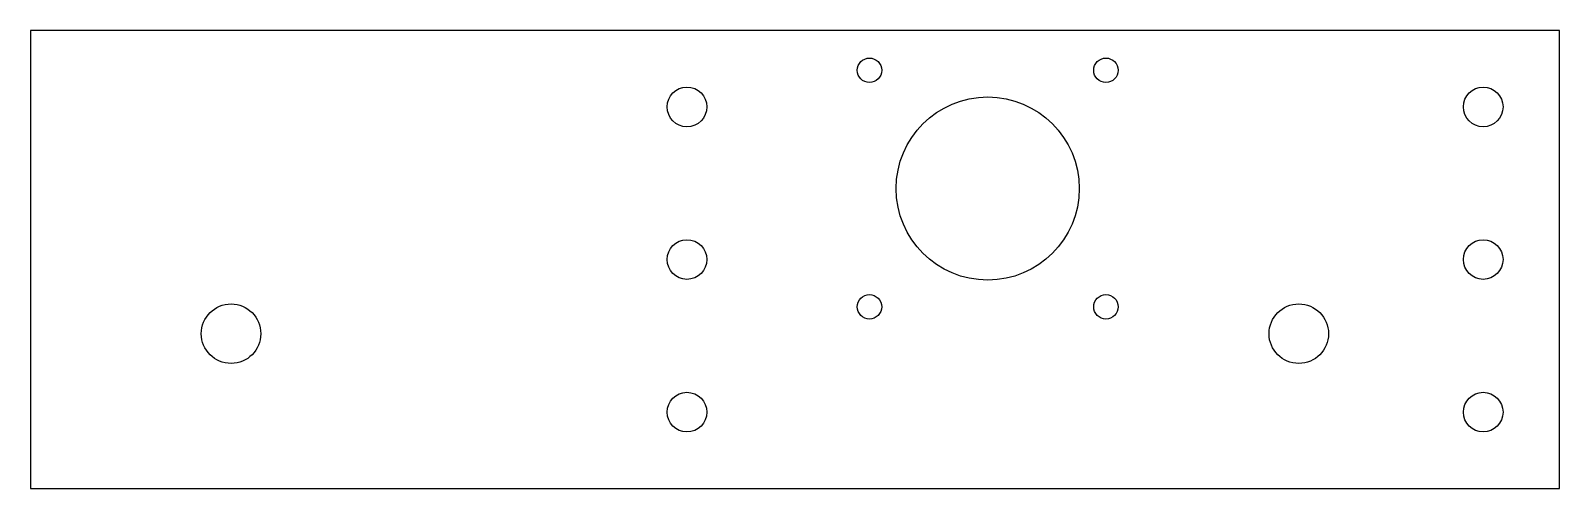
# Model space of a CAD drawing. Header units: millimetres. Extents: x -266 to -65, y 145 to 205.
import ezdxf

# ---------------------------------------------------------------- set-up
doc = ezdxf.new("R2010")
doc.units = ezdxf.units.MM
doc.layers.get('0').update_dxf_attribs({"linetype": 'CONTINUOUS'})

msp = doc.modelspace()

# ---------------------------------------------------------------- linework, layer by layer
msp.add_lwpolyline([(-265.91, 145.29), (-65.44, 145.29), (-65.44, 205.29), (-265.91, 205.29)], close=True)
for centre, radius in [((-155.91, 200.09, 0), 1.6), ((-124.91, 200.09, 0), 1.6), ((-179.84, 195.29, 0), 2.6), ((-140.41, 184.59, 0), 12), ((-75.44, 195.29, 0), 2.6), ((-179.84, 175.29, 0), 2.6), ((-75.44, 175.29, 0), 2.6), ((-155.91, 169.09, 0), 1.6), ((-124.91, 169.09, 0), 1.6), ((-239.62, 165.57, 0), 3.9), ((-99.62, 165.57, 0), 3.9), ((-179.84, 155.29, 0), 2.6), ((-75.44, 155.29, 0), 2.6)]:
    msp.add_circle(centre, radius)

doc.saveas('drawing.dxf')
